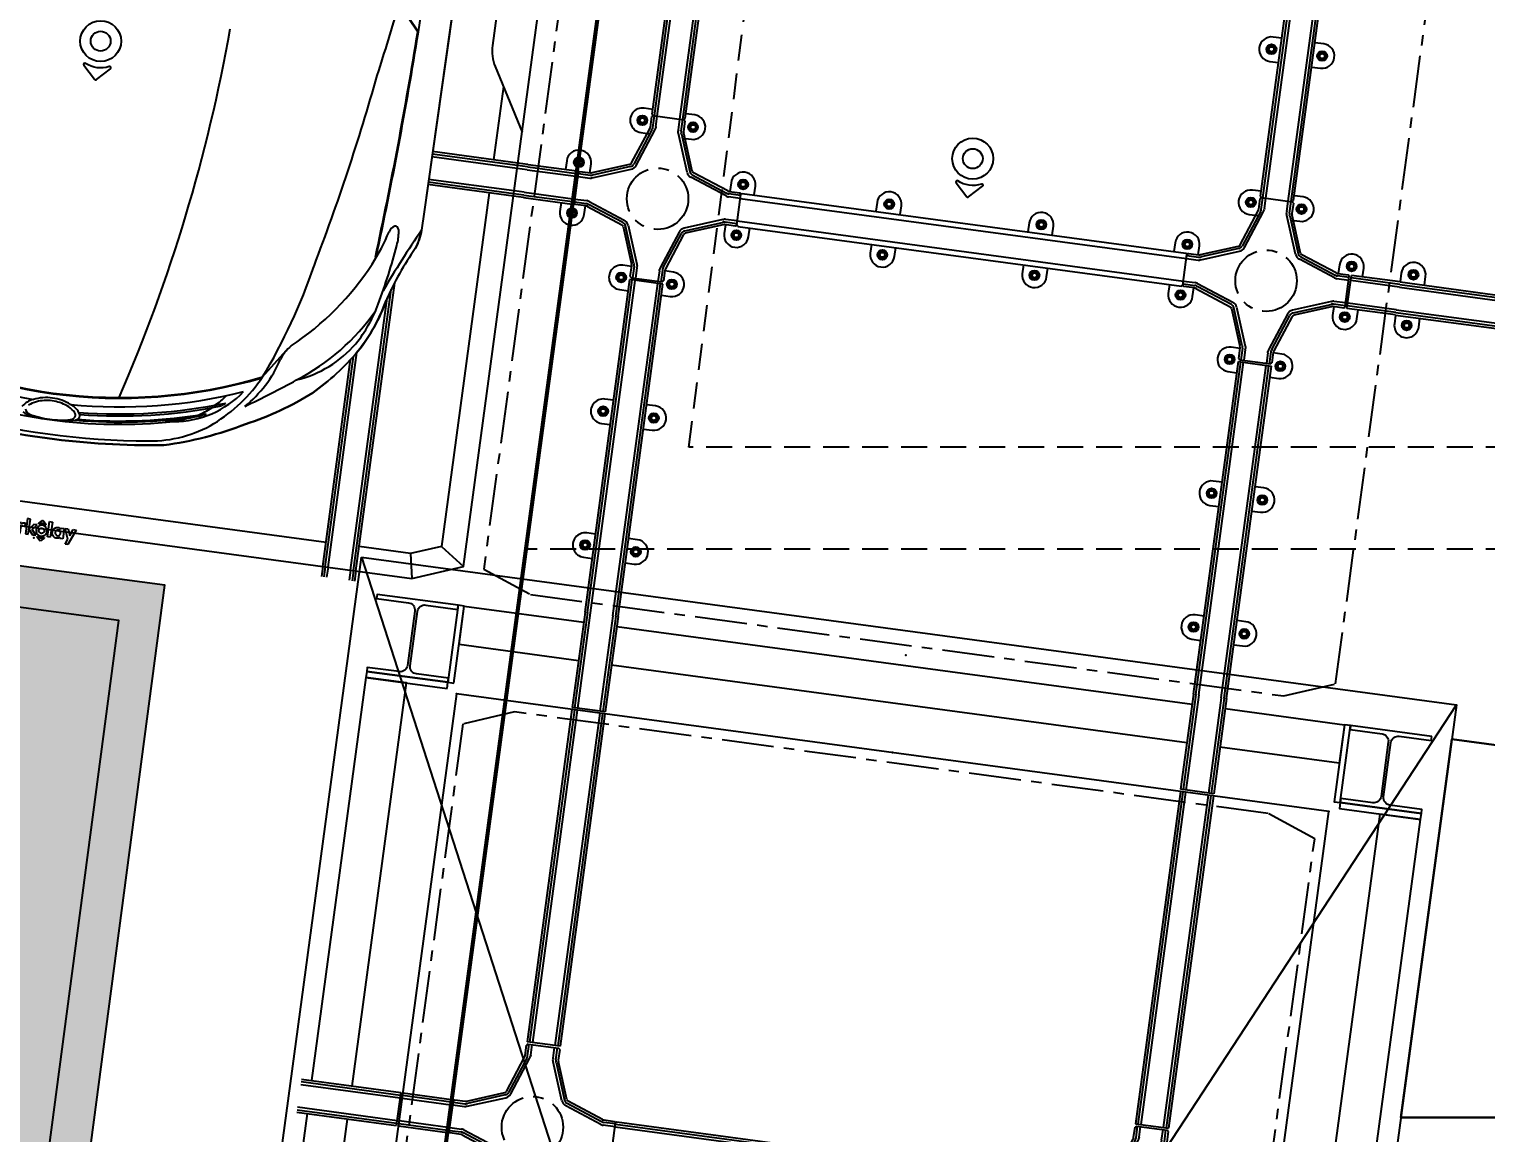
# Model space of a CAD drawing. Header units: metres. Extents: x 22161 to 254982, y -319656 to -11038.
# Drawn here: x 62866.2 to 63222.1, y -25857.3 to -25587.5 of the extents above; entities that cross this region are included whole.
import ezdxf

# ---------------------------------------------------------------- set-up
doc = ezdxf.new("R2010")
doc.units = ezdxf.units.M
for name, pattern in [('CENTERX2', [20.32, 12.7, -2.54, 2.54, -2.54]), ('DASHED2', [9.525, 6.35, -3.175]), ('HIDDEN', [0.375, 0.25, -0.125])]:
    doc.linetypes.add(name, pattern=pattern)
for name, color, linetype in [('A_Hidden_Above', 225, 'DASHED2'), ('A_Walls conc', 7, 'Continuous'), ('Dashed up', 151, 'HIDDEN'), ('H_Hatch_Beton', 5, 'Continuous'), ('Hatch_Grey_1', 9, 'Continuous'), ('j', 4, 'Continuous'), ('PMX25-CAR', 254, 'Continuous'), ('PMX25-HELPER', 8, 'CENTERX2'), ('PMX25-LOGO', 7, 'Continuous')]:
    doc.layers.add(name, color=color, linetype=linetype)
for name, color, linetype, true_color in [('PMX25-LIFTS', 7, 'Continuous', 0xf64b32), ('PMX25-MODEL', 7, 'Continuous', 0xf64b32), ('PMX25-RAIL', 7, 'Continuous', 0xffcc5a), ('PMX25-SDP', 7, 'Continuous', 0x00b7c8)]:
    doc.layers.add(name, color=color, linetype=linetype, true_color=true_color)
doc.styles.add('ITALIC', font='italic.shx')
doc.dimstyles.new('dim-a-100', dxfattribs={"dimtxt": 40, "dimasz": 1, "dimexe": 10, "dimexo": 0, "dimgap": 6, "dimtad": 0, "dimdec": 0, "dimrnd": 5, "dimzin": 0, "dimdsep": 46, "dimtxsty": 'ITALIC', "dimblk1": 'R', "dimblk2": 'R', "dimsah": 1, "dimcen": 0.01, "dimse1": 1, "dimse2": 1, "dimclrd": 1, "dimclrt": 3, "dimadec": 0, "dimazin": 0, "dimtfac": 1, "dimtdec": 0, "dimtix": 1, "dimtmove": 2, "dimatfit": 3, "dimldrblk": 'R', "dimfxl": 1, "dimtolj": 1, "dimtzin": 0, "dimarcsym": 0})

# ---------------------------------------------------------------- blocks, each defined once
blk = doc.blocks.new('R')
blk.add_line((0, 6), (0, -6))
blk.add_circle((0, 0), 2)
blk = doc.blocks.new('*D9490')
at = {"layer": 'Defpoints', "color": 0}
for p in [(22160.54, -11038.28), (254981.96, -319594.12), (254889.51, -319637.39)]:
    blk.add_point(p, dxfattribs=at)
at = {"layer": 'j', "color": 1, "lineweight": -2}
for p, q in [((254970.04, -319576.66), (254970.84, -319576.06)), ((254969.25, -319577.26), (254889.51, -319637.39)), ((254888.71, -319637.99), (254887.92, -319638.59))]:
    blk.add_line(p, q, dxfattribs=at)
for p, rotation in [((254969.25, -319577.26), 217.0216487905008), ((254889.51, -319637.39), 37.02164879050087)]:
    blk.add_blockref('R', p, dxfattribs=dict(at, rotation=rotation))
at = {"layer": 'j', "color": 3, "insert": (254929.38, -319607.33), "char_height": 40, "attachment_point": 5, "rotation": 217.0216, "style": 'ITALIC'}
blk.add_mtext('\\A1;100', dxfattribs=at)
blk = doc.blocks.new('RAIL-JUNC--TOP-COMP-PMX25')
at = {"layer": 'PMX25-HELPER'}
blk.add_circle((0, 0), 7.5, dxfattribs=at)
at = {"layer": 'PMX25-RAIL'}
for p, q in [((-3.78, 20), (-4.08, 19.7)), ((-4.08, 17.11), (-4.08, 19.7)), ((-3.78, 20), (3.78, 20)), ((-3.49, 20), (-3.49, 17.11)), ((-2.78, 20), (-2.78, 17.11)), ((2.78, 20), (2.78, 17.11)), ((3.49, 20), (3.49, 17.11)), ((4.08, 19.7), (3.78, 20)), ((4.08, 19.7), (4.08, 17.11)), ((-4.18, 16.71), (-7.47, 7.82)), ((-6.91, 7.62), (-3.63, 16.51)), ((-2.92, 16.51), (-6.28, 7.38)), ((-4.18, 16.71), (-4.11, 16.9)), ((-3.56, 16.7), (-3.63, 16.51)), ((-2.92, 16.51), (-2.85, 16.7)), ((2.92, 16.51), (2.85, 16.7)), ((2.92, 16.51), (6.28, 7.38)), ((3.56, 16.7), (3.63, 16.51)), ((6.91, 7.62), (3.63, 16.51)), ((4.11, 16.9), (4.18, 16.71)), ((4.18, 16.71), (7.47, 7.82)), ((-7.82, 7.47), (-16.71, 4.18)), ((7.82, 7.47), (16.71, 4.18)), ((-19.7, 4.08), (-20, 3.78)), ((-20, 3.78), (-20, -3.78)), ((-19.7, 4.08), (-17.11, 4.08)), ((-16.9, 4.11), (-16.71, 4.18)), ((-16.51, 3.63), (-16.7, 3.56)), ((-16.51, 3.63), (-7.62, 6.91)), ((-7.38, 6.28), (-16.51, 2.92)), ((7.38, 6.28), (16.51, 2.92)), ((16.51, 3.63), (7.62, 6.91)), ((16.51, 3.63), (16.7, 3.56)), ((16.71, 4.18), (16.9, 4.11)), ((17.11, 4.08), (19.7, 4.08)), ((20, 3.78), (19.7, 4.08)), ((20, 3.78), (20, -3.78)), ((-17.11, 3.49), (-20, 3.49)), ((-17.41, 2.77), (-20, 2.77)), ((-17.41, 2.77), (-17.11, 2.77)), ((-16.51, 2.92), (-16.7, 2.85)), ((-16.7, 2.85), (-16.7, 2.85)), ((16.51, 2.92), (16.7, 2.85)), ((16.7, 2.85), (16.7, 2.85)), ((17.11, 3.49), (20, 3.49)), ((17.41, 2.77), (17.11, 2.77)), ((17.41, 2.77), (20, 2.77)), ((-17.41, -2.77), (-20, -2.77)), ((-17.11, -3.49), (-20, -3.49)), ((-17.41, -2.77), (-17.11, -2.77)), ((-16.51, -2.92), (-16.7, -2.85)), ((-16.7, -2.85), (-16.7, -2.85)), ((-7.38, -6.28), (-16.51, -2.92)), ((7.38, -6.28), (16.51, -2.92)), ((16.51, -2.92), (16.7, -2.85)), ((16.7, -2.85), (16.7, -2.85)), ((17.41, -2.77), (17.11, -2.77)), ((17.11, -3.49), (20, -3.49)), ((17.41, -2.77), (20, -2.77)), ((-20, -3.78), (-19.7, -4.08)), ((-17.11, -4.08), (-19.7, -4.08)), ((-16.71, -4.18), (-16.9, -4.11)), ((-7.82, -7.47), (-16.71, -4.18)), ((-16.51, -3.63), (-16.7, -3.56)), ((-16.51, -3.63), (-7.62, -6.91)), ((16.51, -3.63), (7.62, -6.91)), ((7.82, -7.47), (16.71, -4.18)), ((16.51, -3.63), (16.7, -3.56)), ((16.9, -4.11), (16.71, -4.18)), ((19.7, -4.08), (17.11, -4.08)), ((19.7, -4.08), (20, -3.78)), ((-4.18, -16.71), (-7.47, -7.82)), ((-6.91, -7.62), (-3.63, -16.51)), ((-2.92, -16.51), (-6.28, -7.38)), ((2.92, -16.51), (6.28, -7.38)), ((6.91, -7.62), (3.63, -16.51)), ((4.18, -16.71), (7.47, -7.82)), ((-4.11, -16.9), (-4.18, -16.71)), ((-4.08, -19.7), (-4.08, -17.11)), ((-3.56, -16.7), (-3.63, -16.51)), ((-3.49, -20), (-3.49, -17.11)), ((-2.92, -16.51), (-2.85, -16.7)), ((-2.78, -20), (-2.78, -17.11)), ((2.78, -20), (2.78, -17.11)), ((2.92, -16.51), (2.85, -16.7)), ((3.49, -20), (3.49, -17.11)), ((3.56, -16.7), (3.63, -16.51)), ((4.08, -17.11), (4.08, -19.7)), ((4.18, -16.71), (4.11, -16.9)), ((-4.08, -19.7), (-3.78, -20)), ((-3.78, -20), (3.78, -20)), ((3.78, -20), (4.08, -19.7))]:
    blk.add_line(p, q, dxfattribs=at)
for centre, radius, start, end in [((-4.69, 17.11), 0.608, 340.2908, 0.007), ((-4.7, 17.11), 1.22, 340.2908, 0.007), ((-3.99, 17.11), 1.22, 340.2908, 0.007), ((3.99, 17.11), 1.22, 179.993, 199.7092), ((4.7, 17.11), 1.22, 179.993, 199.7092), ((4.69, 17.11), 0.608, 179.993, 199.7092), ((-8.03, 8.03), 0.6, 290.2974, 339.7026), ((-8.03, 8.03), 1.19, 290.2974, 339.7026), ((-8.03, 8.03), 1.87, 290.2974, 339.7131), ((8.03, 8.03), 1.87, 200.2869, 249.7026), ((8.03, 8.03), 1.19, 200.2974, 249.7026), ((8.03, 8.03), 0.6, 200.2974, 249.7026), ((-17.11, 4.69), 0.608, 269.993, 289.7092), ((-17.11, 4.7), 1.22, 269.993, 289.7092), ((17.11, 4.7), 1.22, 250.2908, 270.007), ((17.11, 4.69), 0.608, 250.2908, 270.007), ((-17.11, -4.7), 1.22, 70.2908, 90.007), ((17.11, -4.7), 1.22, 89.993, 109.7092), ((-17.11, -4.69), 0.608, 70.2908, 90.007), ((-8.03, -8.03), 1.19, 20.2974, 69.7026), ((-8.03, -8.03), 1.87, 20.2869, 69.7026), ((8.03, -8.03), 1.87, 110.2974, 159.7131), ((8.03, -8.03), 1.19, 110.2974, 159.7026), ((17.11, -4.69), 0.608, 89.993, 109.7092), ((-8.03, -8.03), 0.6, 20.2974, 69.7026), ((8.03, -8.03), 0.6, 110.2974, 159.7026), ((-4.69, -17.11), 0.608, 359.993, 19.7092), ((-4.7, -17.11), 1.22, 359.993, 19.7092), ((-3.99, -17.11), 1.22, 359.993, 19.7092), ((3.99, -17.11), 1.22, 160.2908, 180.007), ((4.7, -17.11), 1.22, 160.2908, 180.007), ((4.69, -17.11), 0.608, 160.2908, 180.007)]:
    blk.add_arc(centre, radius, start, end, dxfattribs=at)
at = {"layer": 'PMX25-RAIL', "extrusion": (0, 0, -1)}
for centre, major_axis in [((-17.11, 3.96), (1.18, 0.2)), ((17.11, -3.96), (-1.18, -0.2))]:
    blk.add_ellipse(centre, major_axis=major_axis, ratio=0.985726, start_param=1.383891, end_param=1.732957, dxfattribs=at)
at = {"layer": 'PMX25-RAIL'}
for centre, major_axis in [((17.11, 3.96), (-1.18, 0.2)), ((-17.11, -3.96), (1.18, -0.2))]:
    blk.add_ellipse(centre, major_axis=major_axis, ratio=0.985726, start_param=1.383891, end_param=1.732957, dxfattribs=at)
blk = doc.blocks.new('POINT-----DECOR-PMX25')
at = {"layer": 'PMX25-HELPER'}
blk.add_point((0, 0), dxfattribs=at)
blk = doc.blocks.new('*U13189')
at = {"layer": 'PMX25-HELPER'}
blk.add_lwpolyline([(-250, -92.89), (-245.41, -105), (245.41, -105), (250, -92.89), (250, 92.89), (245.41, 105), (-245.41, 105), (-250, 92.89)], close=True, dxfattribs=at)
for p in [(252.5, 107.5), (252.5, 0), (252.5, -107.5)]:
    blk.add_point(p, dxfattribs=at)
at = {"layer": 'PMX25-LIFTS'}
blk.add_lwpolyline([(-252.5, -107.5), (252.5, -107.5), (252.5, 107.5), (-252.5, 107.5)], close=True, dxfattribs=at)
at = {"layer": 'PMX25-RAIL'}
for p, q in [((145.93, 132.5), (145.93, 108)), ((146.53, 132.5), (146.53, 108)), ((147.23, 132.5), (147.23, 108)), ((152.78, 132.5), (152.78, 108)), ((153.48, 132.5), (153.48, 108)), ((154.08, 132.5), (154.08, 108)), ((154.08, 108), (145.93, 108)), ((145.93, 107.5), (145.93, 95.5)), ((146.53, 107.5), (146.53, 95.5)), ((147.23, 107.5), (147.23, 95.5)), ((152.78, 107.5), (152.78, 95.5)), ((153.48, 107.5), (153.48, 95.5)), ((154.08, 107.5), (154.08, 95.5)), ((154.08, 95.5), (145.93, 95.5)), ((170.5, 70.92), (170.5, 79.07)), ((252.5, 79.07), (170.5, 79.07)), ((252.5, 78.47), (170.5, 78.47)), ((253, 70.92), (253, 79.07)), ((276.5, 79.07), (253, 79.07)), ((276.5, 78.47), (253, 78.47)), ((252.5, 77.77), (170.5, 77.77)), ((276.5, 77.77), (253, 77.77)), ((252.5, 72.22), (170.5, 72.22)), ((252.5, 71.52), (170.5, 71.52)), ((276.5, 72.22), (253, 72.22)), ((276.5, 71.52), (253, 71.52)), ((252.5, 70.92), (170.5, 70.92)), ((276.5, 70.92), (253, 70.92)), ((152.78, 55), (152.78, -55)), ((153.48, 55), (153.48, -55)), ((154.08, 54.7), (153.78, 55)), ((154.08, 54.7), (153.78, 55)), ((154.08, 54.7), (154.08, -54.7)), ((170.5, -70.93), (170.5, -79.08)), ((252.5, -70.93), (170.5, -70.93)), ((253, -79.08), (253, -70.93)), ((276.5, -70.93), (253, -70.93)), ((252.5, -71.53), (170.5, -71.53)), ((252.5, -72.23), (170.5, -72.23)), ((276.5, -71.53), (253, -71.53)), ((276.5, -72.23), (253, -72.23)), ((252.5, -77.78), (170.5, -77.78)), ((276.5, -77.78), (253, -77.78)), ((252.5, -78.48), (170.5, -78.48)), ((252.5, -79.08), (170.5, -79.08)), ((276.5, -78.48), (253, -78.48)), ((276.5, -79.08), (253, -79.08))]:
    blk.add_line(p, q, dxfattribs=at)
for points in [[(145.93, 130), (-145.92, 130)], [(154.08, 120), (253.5, 120), (253.5, 130), (154.08, 130)], [(-145.92, 120), (145.93, 120)], [(264.5, 79.07), (264.5, 108.5), (274, 108.5), (274, 79.07)], [(264.5, -70.93), (264.5, 70.92)], [(274, 70.92), (274, -70.93)], [(274, -79.08), (274, -108.5), (264.5, -108.5), (264.5, -79.08)], [(154.08, -130), (253.5, -130), (253.5, -120), (154.08, -120)]]:
    blk.add_lwpolyline(points, dxfattribs=at)
for points in [[(253.5, 110), (255, 110), (255, 130), (253.5, 130)], [(-252.5, -107.5), (252.5, -107.5), (252.5, 107.5), (-252.5, 107.5)], [(255, 108.5), (274, 108.5), (274, 110), (255, 110)], [(253.5, -130), (255, -130), (255, -110), (253.5, -110)], [(255, -110), (274, -110), (274, -108.5), (255, -108.5)]]:
    blk.add_lwpolyline(points, close=True, dxfattribs=at)
for points in [[(274, 110), (274, 130), (273, 130), (273, 122.12, -0.414214), (271.2, 120.32), (257.8, 120.32, -0.414214), (256, 122.12), (256, 130), (255, 130), (255, 110), (256, 110), (256, 117.88, -0.414214), (257.8, 119.67), (271.2, 119.67, -0.414214), (273, 117.88), (273, 110)], [(274, -130), (274, -110), (273, -110), (273, -117.88, -0.414214), (271.2, -119.68), (257.8, -119.68, -0.414214), (256, -117.88), (256, -110), (255, -110), (255, -130), (256, -130), (256, -122.12, -0.414214), (257.8, -120.33), (271.2, -120.33, -0.414214), (273, -122.12), (273, -130)]]:
    blk.add_lwpolyline(points, format="xyb", close=True, dxfattribs=at)
blk.add_blockref('POINT-----DECOR-PMX25', (276.5, 0))
for p in [(150, 75), (150, -75)]:
    blk.add_blockref('RAIL-JUNC--TOP-COMP-PMX25', p, dxfattribs=at)
blk = doc.blocks.new('RAIL-ANCHOR--TOP-COMP-PMX25')
at = {"layer": 'PMX25-RAIL'}
for p, q in [((-3, 12.5), (-3, 10.32)), ((-1.04, 12.5), (-0.52, 13.4)), ((-0.52, 11.6), (-1.04, 12.5)), ((-0.52, 13.4), (0.52, 13.4)), ((0.52, 11.6), (-0.52, 11.6)), ((1.04, 12.5), (0.52, 13.4)), ((1.04, 12.5), (0.52, 11.6)), ((3, 10.32), (3, 12.5)), ((-3, 2.17), (-3, 0)), ((-1.04, 0), (-0.52, 0.9)), ((-0.52, -0.9), (-1.04, 0)), ((-0.52, 0.9), (0.52, 0.9)), ((1.04, 0), (0.52, 0.9)), ((1.04, 0), (0.52, -0.9)), ((3, 0), (3, 2.17)), ((0.52, -0.9), (-0.52, -0.9))]:
    blk.add_line(p, q, dxfattribs=at)
for centre, radius in [((0, 12.5), 1.2), ((0, 12.5), 0.6), ((0, 0), 1.2), ((0, 0), 0.6)]:
    blk.add_circle(centre, radius, dxfattribs=at)
for centre, start, end in [((0, 12.5), 0, 180), ((0, 0), 180, 0)]:
    blk.add_arc(centre, 3, start, end, dxfattribs=at)
blk = doc.blocks.new('RAIL---TOP-COM-PMX25')
at = {"layer": 'PMX25-RAIL'}
for p, q in [((-154.08, 95.5), (-145.93, 95.5)), ((-170.5, 70.92), (-170.5, 79.07)), ((-129.7, 79.07), (-130, 78.78)), ((-130, 78.47), (130, 78.47)), ((-129.7, 79.07), (129.7, 79.07)), ((-130, 77.77), (130, 77.77)), ((-130, 72.22), (130, 72.22)), ((-130, 71.52), (130, 71.52)), ((-130, 71.22), (-129.7, 70.92)), ((-129.7, 70.92), (129.7, 70.92)), ((-154.08, 54.7), (-153.78, 55)), ((-154.08, 54.7), (-153.78, 55)), ((-154.08, 54.7), (-154.08, -54.7)), ((-152.78, 55), (-152.78, -55)), ((-147.22, 55), (-147.22, -55)), ((-146.22, 55), (-145.93, 54.7)), ((-146.22, 55), (-145.93, 54.7)), ((-145.93, 54.7), (-145.93, -54.7)), ((-154.08, -54.7), (-153.78, -55)), ((-146.22, -55), (-145.93, -54.7)), ((-170.5, -70.93), (-170.5, -79.07)), ((-129.7, -70.93), (-130, -71.22)), ((-129.7, -70.93), (129.7, -70.93)), ((-130, -71.53), (130, -71.53)), ((-130, -72.23), (130, -72.23)), ((-130, -77.78), (130, -77.78)), ((-130, -78.48), (130, -78.48)), ((-130, -78.78), (-129.7, -79.07)), ((-129.7, -79.07), (129.7, -79.07)), ((-154.08, -95.5), (-145.93, -95.5))]:
    blk.add_line(p, q, dxfattribs=at)
for p, rotation in [((-143.75, 95.25), 90), ((-236.25, 81.25), 180), ((-203.25, 81.25), 180), ((-170.25, 81.25), 180), ((-131.5, 81.25), 180), ((-143.75, 54.75), 90), ((-143.75, 18.75), 90), ((-143.75, -18.75), 90), ((-143.75, -54.75), 90), ((-143.75, -95.25), 90)]:
    blk.add_blockref('RAIL-ANCHOR--TOP-COMP-PMX25', p, dxfattribs=dict(at, rotation=rotation))
for name, p in [('RAIL-JUNC--TOP-COMP-PMX25', (-150, 75)), ('RAIL-JUNC--TOP-COMP-PMX25', (-150, -75)), ('RAIL-ANCHOR--TOP-COMP-PMX25', (-236.25, -81.25)), ('RAIL-ANCHOR--TOP-COMP-PMX25', (-203.25, -81.25)), ('RAIL-ANCHOR--TOP-COMP-PMX25', (-170.25, -81.25)), ('RAIL-ANCHOR--TOP-COMP-PMX25', (-131.5, -81.25)), ('RAIL-ANCHOR--TOP-COMP-PMX25', (-93.75, -81.25))]:
    blk.add_blockref(name, p, dxfattribs=at)
blk = doc.blocks.new('LOGO-O---DECOR-PMX25')
at = {"layer": 'PMX25-SDP'}
blk.add_lwpolyline([(-5.87, 2.91, 0.849652), (-6.37, 3.27), (-9.42, 0.22, 0.414379), (-9.42, -0.22), (-6.37, -3.27, 0.861509), (-5.88, -2.91, -0.233992)], format="xyb", close=True, dxfattribs=at)
for radius in [5, 2.42]:
    blk.add_circle((0, 0), radius, dxfattribs=at)
blk = doc.blocks.new('*U13194')
at = {"layer": 'PMX25-HELPER'}
blk.add_lwpolyline([(-250, -92.89), (-245.41, -105), (245.41, -105), (250, -92.89), (250, 92.89), (245.41, 105), (-245.41, 105), (-250, 92.89)], close=True, dxfattribs=at)
blk.add_point((-252.5, 0), dxfattribs=at)
at = {"layer": 'PMX25-RAIL'}
for p, q in [((-154.07, 107.5), (-154.07, 95.5)), ((-153.47, 107.5), (-153.47, 95.5)), ((-152.77, 107.5), (-152.77, 95.5)), ((-147.22, 107.5), (-147.22, 95.5)), ((-146.52, 107.5), (-146.52, 95.5)), ((-145.92, 107.5), (-145.92, 95.5)), ((-252.5, 79.07), (-170.5, 79.07)), ((-252.5, 78.47), (-170.5, 78.47)), ((-252.5, 77.77), (-170.5, 77.77)), ((-252.5, 72.22), (-170.5, 72.22)), ((-252.5, 71.52), (-170.5, 71.52)), ((-252.5, 70.92), (-170.5, 70.92)), ((-252.5, -70.93), (-170.5, -70.93)), ((-252.5, -71.53), (-170.5, -71.53)), ((-252.5, -72.23), (-170.5, -72.23)), ((-252.5, -77.78), (-170.5, -77.78)), ((-252.5, -78.48), (-170.5, -78.48)), ((-252.5, -79.07), (-170.5, -79.07)), ((-154.07, -107.5), (-154.07, -95.5)), ((-153.47, -107.5), (-153.47, -95.5)), ((-152.77, -107.5), (-152.77, -95.5)), ((-147.22, -107.5), (-147.22, -95.5)), ((-146.52, -107.5), (-146.52, -95.5)), ((-145.92, -107.5), (-145.92, -95.5))]:
    blk.add_line(p, q, dxfattribs=at)
for name, p in [('RAIL---TOP-COM-PMX25', (0, 0)), ('LOGO-O---DECOR-PMX25', (-130, 0)), ('LOGO-O---DECOR-PMX25', (-130, 0))]:
    blk.add_blockref(name, p)
blk = doc.blocks.new('CAR-SEDAN--TOP-DECOR-PMX25')
at = {"layer": 'PMX25-CAR'}
for p, q in [((-206.07, -50.17), (-198.87, -55.04)), ((-111.08, -70.85), (-117.4, -76.46)), ((-111.08, -71.01), (-117.4, -76.63)), ((-160.8, -83.88), (-165.3, -83.88)), ((-93.73, -84.36), (-160.8, -83.88))]:
    blk.add_line(p, q, dxfattribs=at)
blk.add_lwpolyline([(-93.73, -84.36), (-160.8, -83.88), (-165.3, -83.88, -0.075259), (-169.95, -82.96, 0.049447), (-183.51, -77.6, -0.080698), (-196.74, -72.42, -0.062715), (-208.27, -62.83, -0.061643), (-218.03, -47.61, -0.061425), (-225.8, -28.52, -0.075225), (-225.8, 28.52, -0.061425)], format="xyb", dxfattribs=at)
for centre, radius, start, end in [((-94.27, 0), 122.69, 155.9157, 204.0843), ((-94.1, 0), 122.69, 155.8616, 204.1384), ((-94.67, -0.01), 124.41, 158.2662, 177.8999), ((-37.34, 0), 190.61, 171.3961, 188.6039), ((-94.71, 0), 128.63, 166.4538, 193.5462), ((-34.85, 0), 192.01, 172.5993, 187.4007), ((-223.63, 2.91), 4.92, 19.4522, 58.9919), ((-192.69, 0.53), 30.65, 172.7148, 178.7464), ((-201.65, 0.18), 21.59, 166.9051, 180.4687), ((-216.95, 3.77), 6.18, 150.9416, 173.9628), ((-221.25, 4.76), 1.45, 102.1025, 167.8605), ((-225.28, 1.48), 6.27, 21.4953, 40.8079), ((-228.87, 0.01), 10.15, 359.9671, 21.793), ((-229.02, 0.02), 11, 359.9064, 24.3217), ((-192.69, -0.53), 30.65, 181.2536, 187.2852), ((-201.65, -0.18), 21.59, 179.5313, 193.0949), ((-228.87, -0.01), 10.15, 338.207, 0.0329), ((-229.02, -0.02), 11, 335.6783, 0.0936), ((-216.95, -3.77), 6.18, 186.0372, 209.0584), ((-221.25, -4.76), 1.45, 192.1395, 257.8975), ((-94.68, 0.01), 128.12, 182.7961, 196.4001), ((-94.7, 0), 127.84, 183.038, 197.1519), ((-221.53, -6.26), 0.972, 212.0379, 296.2965), ((-221.84, -4.52), 1.68, 278.138, 321.1696), ((-223.63, -2.91), 4.92, 301.0081, 340.5478), ((-94.68, 0.01), 126.14, 183.1137, 199.5221), ((-225.28, -1.48), 6.27, 319.1921, 338.5047), ((-94.67, 0.01), 124.41, 182.1001, 201.7338), ((-94.68, 0.01), 126.62, 183.2295, 198.9575), ((-106.84, 367.31), 398.58, 254.1452, 267.7085), ((-195.24, -21.14), 30.23, 186.8267, 218.3399), ((-187.59, -21.65), 33.1, 191.082, 203.346), ((-144.5, -6.54), 84.22, 195.1225, 209.1824), ((-196.28, -26.9), 23.7, 187.8291, 233.9393), ((-176.06, -17.09), 45.7, 204.6797, 206.808), ((-203.23, -27.94), 16.2, 208.6937, 222.4573), ((-189.32, -15.96), 38.09, 218.9257, 243.9183), ((-205.5, -32.28), 11.54, 219.0273, 236.9589), ((-188.4, -20.03), 33.51, 219.0342, 221.3154), ((-151.66, -15.78), 73.61, 205.6195, 219.7292), ((-19.46, 79.36), 231.69, 212.9933, 216.5113), ((-193.24, -25.24), 29.78, 226.3834, 254.4801), ((-150.34, 79.37), 141.02, 246.7263, 258.8946), ((-203.57, -61.99), 8.39, 44.9051, 73.6377), ((-145.33, -10.12), 69.61, 221.3038, 244.6516), ((-161.88, -27.8), 53.48, 215.0238, 242.8675), ((-179.76, -48.37), 27.82, 201.3344, 236.8818), ((-50.01, 484.15), 557.92, 256.7895, 261.8327), ((-164.41, -21.85), 60.02, 223.0579, 237.4123), ((-42.75, 416.63), 492.4, 259.8801, 262.005), ((-174.19, -34.29), 44.3, 239.4034, 257.8579), ((-177.02, -41.79), 34.86, 239.0247, 257.3652), ((-152.3, -23.28), 54.74, 245.3419, 254.6998), ((-91.07, 978.73), 1055.52, 265.52774, 268.57079), ((-91.07, 978.56), 1055.52, 265.52774, 268.57079), ((-153.75, 57.15), 136.49, 256.9173, 263.249), ((-203.78, -148.67), 73.91, 62.7613, 74.0845), ((-282.85, -318.74), 262.64, 63.4128, 67.2481), ((-167.28, -78.38), 2.36, 28.0846, 76.8016), ((-166.45, -76.88), 1.52, 273.0254, 318.3488), ((-165.82, -77.48), 0.658, 321.1875, 18.2745), ((-34.51, 2331.66), 2409.71, 268.02863, 268.67112), ((-168.08, -65.94), 12.57, 262.1439, 277.8263), ((-164.6, -68.06), 15.84, 250.2657, 267.4813)]:
    blk.add_arc(centre, radius, start, end, dxfattribs=at)
blk = doc.blocks.new('LOGO----DECOR-PMX25')
at = {"layer": 'PMX25-LOGO'}
for p, q in [((-10, 2.13), (-8.71, 2.13)), ((-10, -1.62), (-10, 2.13)), ((-9.29, 1.47), (-9.29, 0.11)), ((-8.76, 1.47), (-9.29, 1.47)), ((-9.29, 0.11), (-8.76, 0.11)), ((-8.61, 1.46), (-8.76, 1.47)), ((-8.76, 0.11), (-8.61, 0.13)), ((-8.71, 2.13), (-8.43, 2.11)), ((-8.48, 1.42), (-8.61, 1.46)), ((-8.61, 0.13), (-8.48, 0.17)), ((-8.36, 1.35), (-8.48, 1.42)), ((-8.48, 0.17), (-8.36, 0.23)), ((-8.43, 2.11), (-8.3, 2.07)), ((-8.26, 1.27), (-8.36, 1.35)), ((-8.36, 0.23), (-8.26, 0.31)), ((-8.3, 2.07), (-8.17, 2.03)), ((-8.19, 1.17), (-8.26, 1.27)), ((-8.26, 0.31), (-8.19, 0.41)), ((-8.13, 1.05), (-8.19, 1.17)), ((-8.19, 0.41), (-8.13, 0.53)), ((-8.17, 2.03), (-7.94, 1.9)), ((-8.09, 0.93), (-8.13, 1.05)), ((-8.13, 0.53), (-8.09, 0.66)), ((-8.08, 0.79), (-8.09, 0.93)), ((-8.09, 0.66), (-8.08, 0.79)), ((-7.94, 1.9), (-7.74, 1.74)), ((-7.74, 1.74), (-7.58, 1.55)), ((-7.58, 0.04), (-7.74, -0.16)), ((-7.58, 1.55), (-7.46, 1.32)), ((-7.46, 0.27), (-7.58, 0.04)), ((-7.46, 1.32), (-7.38, 1.06)), ((-7.38, 0.52), (-7.46, 0.27)), ((-7.38, 1.06), (-7.36, 0.79)), ((-7.36, 0.79), (-7.38, 0.52)), ((-7.19, -0.02), (-7.16, 0.13)), ((-7.16, 0.13), (-7.11, 0.26)), ((-7.11, 0.26), (-6.98, 0.49)), ((-6.98, 0.49), (-6.82, 0.68)), ((-6.82, 0.68), (-6.62, 0.82)), ((-6.62, 0.82), (-6.41, 0.92)), ((-6.42, 0.06), (-6.48, -0.05)), ((-6.33, 0.17), (-6.42, 0.06)), ((-6.41, 0.92), (-6.19, 0.98)), ((-6.23, 0.25), (-6.33, 0.17)), ((-6.11, 0.31), (-6.23, 0.25)), ((-6.19, 0.98), (-5.97, 1)), ((-5.98, 0.35), (-6.11, 0.31)), ((-5.84, 0.36), (-5.98, 0.35)), ((-5.97, 1), (-5.74, 0.98)), ((-5.71, 0.35), (-5.84, 0.36)), ((-5.74, 0.98), (-5.53, 0.92)), ((-5.58, 0.31), (-5.71, 0.35)), ((-5.47, 0.24), (-5.58, 0.31)), ((-5.53, 0.92), (-5.35, 0.82)), ((-5.37, 0.16), (-5.47, 0.24)), ((-5.29, 0.06), (-5.37, 0.16)), ((-5.35, 0.82), (-5.21, 0.7)), ((-5.23, -0.06), (-5.29, 0.06)), ((-5.21, 0.7), (-5.21, 0.95)), ((-5.21, 0.95), (-4.5, 0.95)), ((-4.5, 0.95), (-4.5, -1.62)), ((-3.41, 0.95), (-4.11, 0.95)), ((-4.11, 0.95), (-4.11, -1.62)), ((-3.41, 0.53), (-3.41, 0.95)), ((-3.36, 0.62), (-3.41, 0.53)), ((-3.37, -0.03), (-3.32, 0.06)), ((-3.29, 0.71), (-3.36, 0.62)), ((-3.32, 0.06), (-3.26, 0.13)), ((-3.22, 0.78), (-3.29, 0.71)), ((-3.26, 0.13), (-3.19, 0.19)), ((-3.14, 0.84), (-3.22, 0.78)), ((-3.19, 0.19), (-3.11, 0.23)), ((-3.05, 0.89), (-3.14, 0.84)), ((-3.11, 0.23), (-3.02, 0.26)), ((-2.94, 0.92), (-3.05, 0.89)), ((-3.02, 0.26), (-2.92, 0.27)), ((-2.83, 0.94), (-2.94, 0.92)), ((-2.92, 0.27), (-2.42, 0.27)), ((-2.7, 0.95), (-2.83, 0.94)), ((-2.42, 0.95), (-2.7, 0.95)), ((-2.42, 0.27), (-2.42, 0.95)), ((-1.42, 2.13), (-2.13, 2.13)), ((-2.13, 2.13), (-2.13, -1.62)), ((-1.42, -1.62), (-1.42, 2.13)), ((-0.37, 0.95), (-1.42, -0.33)), ((-0.61, -0.33), (0.44, 0.95)), ((0.44, 0.95), (-0.37, 0.95)), ((0.44, 0.19), (0.36, -0.06)), ((0.56, 0.41), (0.44, 0.19)), ((0.72, 0.61), (0.56, 0.41)), ((0.92, 0.77), (0.72, 0.61)), ((0.77, 1.32), (0.79, 1.37)), ((0.78, 1.26), (0.77, 1.32)), ((0.81, 1.24), (0.78, 1.26)), ((0.79, 1.37), (1.61, 2.19)), ((0.85, 1.23), (0.81, 1.24)), ((0.89, 1.24), (0.85, 1.23)), ((1.07, 1.32), (0.89, 1.24)), ((1.15, 0.9), (0.92, 0.77)), ((1.27, 1.37), (1.07, 1.32)), ((1.07, -0.08), (1.13, 0.03)), ((1.13, 0.03), (1.21, 0.12)), ((1.4, 0.98), (1.15, 0.9)), ((1.21, 0.12), (1.3, 0.2)), ((1.46, 1.41), (1.27, 1.37)), ((1.3, 0.2), (1.41, 0.26)), ((1.67, 1), (1.4, 0.98)), ((1.41, 0.26), (1.54, 0.3)), ((1.67, 1.42), (1.46, 1.41)), ((1.54, 0.3), (1.67, 0.31)), ((1.61, 2.19), (1.67, 2.21)), ((1.67, 2.21), (1.73, 2.19)), ((1.87, 1.41), (1.67, 1.42)), ((1.94, 0.98), (1.67, 1)), ((1.67, 0.31), (1.8, 0.3)), ((1.73, 2.19), (2.54, 1.37)), ((1.8, 0.3), (1.92, 0.26)), ((2.07, 1.37), (1.87, 1.41)), ((1.92, 0.26), (2.03, 0.2)), ((2.19, 0.9), (1.94, 0.98)), ((2.03, 0.2), (2.13, 0.12)), ((2.26, 1.32), (2.07, 1.37)), ((2.13, 0.12), (2.2, 0.03)), ((2.41, 0.77), (2.19, 0.9)), ((2.2, 0.03), (2.26, -0.08)), ((2.45, 1.24), (2.26, 1.32)), ((2.61, 0.61), (2.41, 0.77)), ((2.48, 1.23), (2.45, 1.24)), ((2.52, 1.24), (2.48, 1.23)), ((2.55, 1.26), (2.52, 1.24)), ((2.54, 1.37), (2.57, 1.32)), ((2.57, 1.32), (2.55, 1.26)), ((2.78, 0.41), (2.61, 0.61)), ((2.9, 0.19), (2.78, 0.41)), ((2.98, -0.06), (2.9, 0.19)), ((3.31, 2.13), (4.01, 2.13)), ((3.31, -1.62), (3.31, 2.13)), ((4.01, 2.13), (4.01, -1.62)), ((4.37, -0.02), (4.4, 0.13)), ((4.4, 0.13), (4.45, 0.26)), ((4.45, 0.26), (4.58, 0.49)), ((4.58, 0.49), (4.74, 0.68)), ((4.74, 0.68), (4.93, 0.82)), ((4.93, 0.82), (5.15, 0.92)), ((5.14, 0.06), (5.08, -0.05)), ((5.23, 0.17), (5.14, 0.06)), ((5.15, 0.92), (5.37, 0.98)), ((5.33, 0.25), (5.23, 0.17)), ((5.45, 0.31), (5.33, 0.25)), ((5.37, 0.98), (5.59, 1)), ((5.58, 0.35), (5.45, 0.31)), ((5.72, 0.36), (5.58, 0.35)), ((5.59, 1), (5.82, 0.98)), ((5.85, 0.35), (5.72, 0.36)), ((5.82, 0.98), (6.03, 0.92)), ((5.98, 0.31), (5.85, 0.35)), ((6.09, 0.24), (5.98, 0.31)), ((6.03, 0.92), (6.21, 0.82)), ((6.19, 0.16), (6.09, 0.24)), ((6.27, 0.06), (6.19, 0.16)), ((6.21, 0.82), (6.35, 0.7)), ((6.32, -0.06), (6.27, 0.06)), ((6.35, 0.7), (6.35, 0.95)), ((6.35, 0.95), (7.06, 0.95)), ((7.06, 0.95), (7.06, -1.62)), ((8.33, -1.51), (7.31, 0.95)), ((7.31, 0.95), (8.05, 0.95)), ((8.05, 0.95), (8.68, -0.63)), ((10, 0.95), (8.51, -2.81)), ((8.68, -0.63), (9.27, 0.95)), ((9.27, 0.95), (10, 0.95)), ((-9.29, -1.62), (-10, -1.62)), ((-8.71, -0.55), (-9.29, -0.55)), ((-9.29, -0.55), (-9.29, -1.62)), ((-8.43, -0.52), (-8.71, -0.55)), ((-8.3, -0.49), (-8.43, -0.52)), ((-8.17, -0.44), (-8.3, -0.49)), ((-7.94, -0.32), (-8.17, -0.44)), ((-7.74, -0.16), (-7.94, -0.32)), ((-7.22, -0.33), (-7.21, -0.17)), ((-7.21, -0.5), (-7.22, -0.33)), ((-7.21, -0.17), (-7.19, -0.02)), ((-7.19, -0.65), (-7.21, -0.5)), ((-7.16, -0.79), (-7.19, -0.65)), ((-7.1, -0.92), (-7.16, -0.79)), ((-6.97, -1.15), (-7.1, -0.92)), ((-6.81, -1.34), (-6.97, -1.15)), ((-6.62, -1.48), (-6.81, -1.34)), ((-6.41, -1.59), (-6.62, -1.48)), ((-6.52, -0.18), (-6.53, -0.33)), ((-6.53, -0.33), (-6.52, -0.47)), ((-6.48, -0.05), (-6.52, -0.18)), ((-6.52, -0.47), (-6.48, -0.6)), ((-6.48, -0.6), (-6.42, -0.72)), ((-6.42, -0.72), (-6.33, -0.82)), ((-6.19, -1.65), (-6.41, -1.59)), ((-6.33, -0.82), (-6.23, -0.9)), ((-6.23, -0.9), (-6.11, -0.97)), ((-5.98, -1.67), (-6.19, -1.65)), ((-6.11, -0.97), (-5.98, -1.01)), ((-5.98, -1.01), (-5.84, -1.02)), ((-5.74, -1.65), (-5.98, -1.67)), ((-5.84, -1.02), (-5.71, -1.01)), ((-5.53, -1.57), (-5.74, -1.65)), ((-5.71, -1.01), (-5.58, -0.97)), ((-5.58, -0.97), (-5.47, -0.9)), ((-5.35, -1.47), (-5.53, -1.57)), ((-5.47, -0.9), (-5.37, -0.82)), ((-5.37, -0.82), (-5.29, -0.72)), ((-5.21, -1.33), (-5.35, -1.47)), ((-5.29, -0.72), (-5.23, -0.6)), ((-5.2, -0.19), (-5.23, -0.06)), ((-5.23, -0.6), (-5.2, -0.47)), ((-5.21, -1.62), (-5.21, -1.33)), ((-5.21, -1.33), (-5.21, -1.33)), ((-4.5, -1.62), (-5.21, -1.62)), ((-5.19, -0.33), (-5.2, -0.19)), ((-5.2, -0.47), (-5.19, -0.33)), ((-4.11, -1.62), (-3.41, -1.62)), ((-3.41, -0.21), (-3.4, -0.12)), ((-3.41, -1.62), (-3.41, -0.21)), ((-3.4, -0.12), (-3.37, -0.03)), ((-2.13, -1.62), (-1.42, -1.62)), ((-1.42, -0.33), (-0.37, -1.62)), ((0.44, -1.62), (-0.61, -0.33)), ((-0.37, -1.62), (0.44, -1.62)), ((0.36, -0.06), (0.33, -0.33)), ((0.33, -0.33), (0.36, -0.6)), ((0.36, -0.6), (0.44, -0.85)), ((0.44, -0.85), (0.56, -1.08)), ((0.56, -1.08), (0.72, -1.28)), ((0.72, -1.28), (0.92, -1.44)), ((0.77, -1.98), (0.78, -1.93)), ((0.79, -2.04), (0.77, -1.98)), ((0.78, -1.93), (0.81, -1.9)), ((1.61, -2.85), (0.79, -2.04)), ((0.81, -1.9), (0.85, -1.89)), ((0.85, -1.89), (0.89, -1.9)), ((0.89, -1.9), (1.07, -1.98)), ((0.92, -1.44), (1.15, -1.56)), ((1.02, -0.33), (1.03, -0.2)), ((1.03, -0.46), (1.02, -0.33)), ((1.03, -0.2), (1.07, -0.08)), ((1.07, -0.59), (1.03, -0.46)), ((1.13, -0.7), (1.07, -0.59)), ((1.07, -1.98), (1.27, -2.04)), ((1.21, -0.79), (1.13, -0.7)), ((1.15, -1.56), (1.4, -1.64)), ((1.3, -0.87), (1.21, -0.79)), ((1.27, -2.04), (1.46, -2.07)), ((1.41, -0.93), (1.3, -0.87)), ((1.4, -1.64), (1.67, -1.67)), ((1.54, -0.97), (1.41, -0.93)), ((1.46, -2.07), (1.67, -2.09)), ((1.67, -0.98), (1.54, -0.97)), ((1.67, -2.88), (1.61, -2.85)), ((1.8, -0.97), (1.67, -0.98)), ((1.67, -1.67), (1.94, -1.64)), ((1.67, -2.09), (1.87, -2.07)), ((1.73, -2.85), (1.67, -2.88)), ((2.54, -2.04), (1.73, -2.85)), ((1.92, -0.93), (1.8, -0.97)), ((1.87, -2.07), (2.07, -2.04)), ((2.03, -0.87), (1.92, -0.93)), ((1.94, -1.64), (2.19, -1.56)), ((2.13, -0.79), (2.03, -0.87)), ((2.07, -2.04), (2.26, -1.98)), ((2.2, -0.7), (2.13, -0.79)), ((2.19, -1.56), (2.41, -1.44)), ((2.26, -0.59), (2.2, -0.7)), ((2.26, -0.08), (2.3, -0.2)), ((2.3, -0.46), (2.26, -0.59)), ((2.26, -1.98), (2.45, -1.9)), ((2.3, -0.2), (2.31, -0.33)), ((2.31, -0.33), (2.3, -0.46)), ((2.41, -1.44), (2.61, -1.28)), ((2.45, -1.9), (2.48, -1.89)), ((2.48, -1.89), (2.52, -1.9)), ((2.52, -1.9), (2.55, -1.93)), ((2.57, -1.98), (2.54, -2.04)), ((2.55, -1.93), (2.57, -1.98)), ((2.61, -1.28), (2.78, -1.08)), ((2.78, -1.08), (2.9, -0.85)), ((2.9, -0.85), (2.98, -0.6)), ((3, -0.33), (2.98, -0.06)), ((2.98, -0.6), (3, -0.33)), ((4.01, -1.62), (3.31, -1.62)), ((4.34, -0.17), (4.37, -0.02)), ((4.34, -0.33), (4.34, -0.17)), ((4.34, -0.5), (4.34, -0.33)), ((4.37, -0.65), (4.34, -0.5)), ((4.4, -0.79), (4.37, -0.65)), ((4.46, -0.92), (4.4, -0.79)), ((4.59, -1.15), (4.46, -0.92)), ((4.75, -1.34), (4.59, -1.15)), ((4.94, -1.48), (4.75, -1.34)), ((5.15, -1.59), (4.94, -1.48)), ((5.04, -0.18), (5.03, -0.33)), ((5.03, -0.33), (5.04, -0.47)), ((5.08, -0.05), (5.04, -0.18)), ((5.04, -0.47), (5.08, -0.6)), ((5.08, -0.6), (5.14, -0.72)), ((5.14, -0.72), (5.23, -0.82)), ((5.37, -1.65), (5.15, -1.59)), ((5.23, -0.82), (5.33, -0.9)), ((5.33, -0.9), (5.45, -0.97)), ((5.58, -1.67), (5.37, -1.65)), ((5.45, -0.97), (5.58, -1.01)), ((5.58, -1.01), (5.72, -1.02)), ((5.81, -1.65), (5.58, -1.67)), ((5.72, -1.02), (5.85, -1.01)), ((6.03, -1.57), (5.81, -1.65)), ((5.85, -1.01), (5.98, -0.97)), ((5.98, -0.97), (6.09, -0.9)), ((6.21, -1.47), (6.03, -1.57)), ((6.09, -0.9), (6.19, -0.82)), ((6.19, -0.82), (6.27, -0.72)), ((6.35, -1.33), (6.21, -1.47)), ((6.27, -0.72), (6.32, -0.6)), ((6.36, -0.19), (6.32, -0.06)), ((6.32, -0.6), (6.36, -0.47)), ((6.35, -1.62), (6.35, -1.33)), ((6.35, -1.33), (6.35, -1.33)), ((7.06, -1.62), (6.35, -1.62)), ((6.37, -0.33), (6.36, -0.19)), ((6.36, -0.47), (6.37, -0.33)), ((7.8, -2.81), (8.33, -1.51)), ((8.51, -2.81), (7.8, -2.81))]:
    blk.add_line(p, q, dxfattribs=at)
blk = doc.blocks.new('*U13186')
at = {"layer": 'PMX25-HELPER'}
blk.add_point((-252.5, 0), dxfattribs=at)
at = {"layer": 'PMX25-RAIL'}
for p, q in [((-250, -70.93), (-252.5, -70.93)), ((-250, -71.53), (-252.5, -71.53)), ((-250, -72.23), (-252.5, -72.23)), ((-250, -77.78), (-252.5, -77.78)), ((-250, -78.48), (-252.5, -78.48)), ((-250, -79.08), (-252.5, -79.08)), ((-154.07, -107.5), (-154.07, -105)), ((-153.47, -107.5), (-153.47, -105)), ((-152.77, -107.5), (-152.77, -105)), ((-147.22, -107.5), (-147.22, -105)), ((-146.52, -107.5), (-146.52, -105)), ((-145.93, -107.5), (-145.93, -105))]:
    blk.add_line(p, q, dxfattribs=at)
at = {"layer": 'PMX25-SDP'}
for p, q in [((-250, -70.93), (-198.97, -70.93)), ((-250, -71.53), (-198.1, -71.53)), ((-250, -72.23), (-197.04, -72.23)), ((-250, -77.78), (-182.9, -77.78)), ((-250, -78.48), (-180.65, -78.48)), ((-250, -79.08), (-178.91, -79.08)), ((-154.07, -105), (-154.07, -83.92)), ((-153.47, -105), (-153.47, -83.93)), ((-152.77, -105), (-152.77, -83.93)), ((-147.22, -105), (-147.22, -83.97)), ((-146.52, -105), (-146.52, -83.98)), ((-145.93, -105), (-145.93, -83.98)), ((-244, -91.79), (-250, -92.89)), ((-244, -91.79), (-250, -92.89)), ((-241.27, -99), (-245.41, -105))]:
    blk.add_line(p, q, dxfattribs=at)
blk.add_lwpolyline([(-250, -92.89), (-245.41, -105), (245.41, -105), (250, -92.89), (250, 92.89), (245.41, 105), (-245.41, 105), (-250, 92.89)], close=True, dxfattribs=at)
for points in [[(-244, 70.92), (-244, -70.93)], [(-154.07, -99), (-241.27, -99), (-244, -91.79), (-244, -79.08)], [(-127.88, -99), (-145.93, -99)]]:
    blk.add_lwpolyline(points, dxfattribs=at)
blk.add_lwpolyline([(138.28, -105), (123.28, -96.34, 0.131652), (118.28, -95), (-118.28, -95, 0.131652), (-123.28, -96.34), (-138.28, -105)], format="xyb", dxfattribs=at)
blk.add_blockref('LOGO-O---DECOR-PMX25', (-130, 0))
blk.add_blockref('LOGO-O---DECOR-PMX25', (-130, 0))
at = {"layer": 'PMX25-CAR', "ltscale": 100}
blk.add_blockref('CAR-SEDAN--TOP-DECOR-PMX25', (0, 0), dxfattribs=at)
at = {"layer": 'PMX25-LOGO', "ltscale": 100, "rotation": 270}
blk.add_blockref('LOGO----DECOR-PMX25', (-250.19, 0), dxfattribs=at)
blk = doc.blocks.new('*U14580')
at = {"layer": 'PMX25-RAIL'}
for p, q in [((145.93, 0), (145.93, 281.54)), ((146.53, 0), (146.53, 281.54)), ((147.23, 0), (147.23, 281.54)), ((152.78, 0), (152.78, 281.54)), ((153.48, 0), (153.48, 281.54)), ((154.08, 0), (154.08, 281.54))]:
    blk.add_line(p, q, dxfattribs=at)
at = {"layer": 'PMX25-RAIL', "rotation": 90}
blk.add_blockref('RAIL-ANCHOR--TOP-COMP-PMX25', (156.25, 3), dxfattribs=at)

msp = doc.modelspace()

# ---------------------------------------------------------------- hatches: boundary and pattern name
at = {"layer": 'H_Hatch_Beton', "transparency": 33554534}
h = msp.add_hatch(color=256, dxfattribs=at)
h.dxf.hatch_style = 1
h.paths.add_polyline_path([(63140.65, -24168.53), (64762.41, -24659.91), (64569.98, -25301.18), (64569.98, -25494.08), (64569.98, -25648.86), (64819.98, -25786.39), (64819.98, -26778.53), (63128.18, -26778.53), (63128.18, -26410.92), (62764.35, -26362.43), (62843.15, -25766.46), (62695.98, -25746.96), (62778.72, -25133.75), (62878.57, -25145.93), (62905.23, -24948.61)])
h.paths.add_polyline_path([(63174.03, -24230.89), (64700.19, -24693.3), (64519.98, -25293.84), (64519.98, -25494.08), (64519.98, -25698.86), (64769.98, -25831.39), (64769.98, -26728.53), (63178.18, -26728.53), (63178.18, -26367.14), (62820.47, -26319.46), (62899.28, -25723.39), (62752.24, -25703.91), (62821.69, -25189.19), (62921.55, -25201.37), (62954.24, -24959.25)], flags=16)
at = {"layer": 'Hatch_Grey_1', "transparency": 33554559}
h = msp.add_hatch(dxfattribs=at)
h.set_pattern_fill('EARTH', color=256, scale=100, angle=45)
h.set_pattern_definition([(45, (64819.98, -26914.438), (4e-15, 35.35534), [25, -25]), (45, (64813.35, -26907.808), (4e-15, 35.35534), [25, -25]), (45, (64806.72, -26901.18), (4e-15, 35.35534), [25, -25]), (135, (64806.72, -26896.76), (-35.35534, 4e-15), [25, -25]), (135, (64813.35, -26890.13), (-35.35534, 4e-15), [25, -25]), (135, (64819.98, -26883.502), (-35.35534, 4e-15), [25, -25])])
h.paths.add_polyline_path([(63140.65, -24168.53), (64762.41, -24659.91), (64569.98, -25301.18), (64569.98, -25648.86), (64819.98, -25786.39), (64819.98, -26778.53), (63128.18, -26778.53), (63128.18, -26410.92), (62764.35, -26362.43), (62843.15, -25766.46), (62695.98, -25746.96), (62778.72, -25133.75), (62878.57, -25145.93), (62905.23, -24948.61)], flags=16)
h.paths.add_polyline_path([(62845.89, -23640.37), (65285.08, -24379.42), (64943.26, -25518.53), (65219.98, -25518.53), (65219.98, -27198.53), (62690.35, -27198.53), (62690.35, -26764.36), (62244.85, -26704.35), (62335.84, -26028.98), (62240.59, -26016.14), (62422.18, -24668.19), (62530.7, -24682.81)])

# ---------------------------------------------------------------- linework, layer by layer
at = {"color": 1, "ltscale": 0.1}
for p, q in [((62947.35, -25716.56, 67890.2), (63139.45, -26312.57, 67890.2)), ((62871.87, -26276.5, 67890.2), (63214.93, -25752.63, 67890.2))]:
    msp.add_line(p, q, dxfattribs=at)
at = {"color": 1, "ltscale": 0.1, "elevation": 67890.2}
msp.add_lwpolyline([(62947.35, -25716.56), (63214.93, -25752.63), (63139.45, -26312.57), (62871.87, -26276.5)], close=True, dxfattribs=at)
at = {"color": 6, "lineweight": 30, "elevation": 67890.2}
msp.add_lwpolyline([(63213.79, -25761.05), (63346.15, -25778.9), (63346.15, -25853.53), (63201.33, -25853.53)], close=True, dxfattribs=at)
at = {"layer": 'A_Hidden_Above', "color": 2, "elevation": 67890.2}
msp.add_lwpolyline([(63437.97, -25714.64), (62987.53, -25714.64), (63069.71, -25104.64), (63457.97, -25104.64), (63457.97, -25532.14)], dxfattribs=at)
msp.add_lwpolyline([(63437.97, -25689.64), (63027.35, -25689.64), (63062.73, -25414.64), (63437.97, -25414.64)], close=True, dxfattribs=at)
at = {"layer": 'A_Walls conc', "elevation": 67890.2}
for points in [[(63167.35, -24218.41), (64712.63, -24686.63), (64529.98, -25295.3), (64529.98, -25494.08), (64529.98, -25688.86), (64779.98, -25821.39), (64779.98, -26738.53), (63168.18, -26738.53), (63168.18, -26375.9), (62809.25, -26328.06), (62888.05, -25732.01), (62740.99, -25712.52), (62813.1, -25178.1), (62912.96, -25190.28), (62944.44, -24957.13)], [(63174.03, -24230.89), (64700.19, -24693.3), (64519.98, -25293.84), (64519.98, -25494.08), (64519.98, -25698.86), (64769.98, -25831.39), (64769.98, -26728.53), (63178.18, -26728.53), (63178.18, -26367.14), (62820.47, -26319.46), (62899.28, -25723.39), (62752.24, -25703.91), (62821.69, -25189.19), (62921.55, -25201.37), (62954.24, -24959.25)]]:
    msp.add_lwpolyline(points, close=True, dxfattribs=at)
at = {"layer": 'Dashed up', "const_width": 1, "elevation": 67890.2}
msp.add_lwpolyline([(64519.98, -26505.45), (62897.22, -26385.02), (63128.61, -24667.39), (64519.98, -25088.09)], close=True, dxfattribs=at)

# ---------------------------------------------------------------- block references
at = {"layer": 'PMX25-LIFTS', "rotation": 82.32311778920456}
msp.add_blockref('*U13189', (63043.4, -26014.56, 67890.2), dxfattribs=at)
at = {"layer": 'PMX25-MODEL'}
for name, p, rotation in [('*U13186', (62900.99, -25461.59, 67890.2), 82.3231177892153), ('*U13194', (63114.07, -25490.31, 67890.2), 82.32311778920568)]:
    msp.add_blockref(name, p, dxfattribs=dict(at, rotation=rotation))
at = {"layer": 'PMX25-RAIL', "rotation": 262.3231177891702}
msp.add_blockref('*U14580', (63220.6, -25504.67, 67890.2), dxfattribs=at)

# ---------------------------------------------------------------- dimensions: what is measured, and where the dimension line sits
at = {"layer": 'j', "color": 2}
dim = msp.add_linear_dim(base=(254889.51, -319637.39, 75000), p1=(254981.96, -319594.12, 75000), p2=(22160.54, -11038.28, 75000), angle=37.0216, dimstyle='dim-a-100', override={"dimfxl": 10, "dimfxlon": 1, "dimarcsym": 1}, dxfattribs=at)
dim.commit()
dim.dimension.update_dxf_attribs({"geometry": '*D9490', "text_midpoint": (254929.38, -319607.33, 75000)})

doc.saveas('drawing.dxf')
